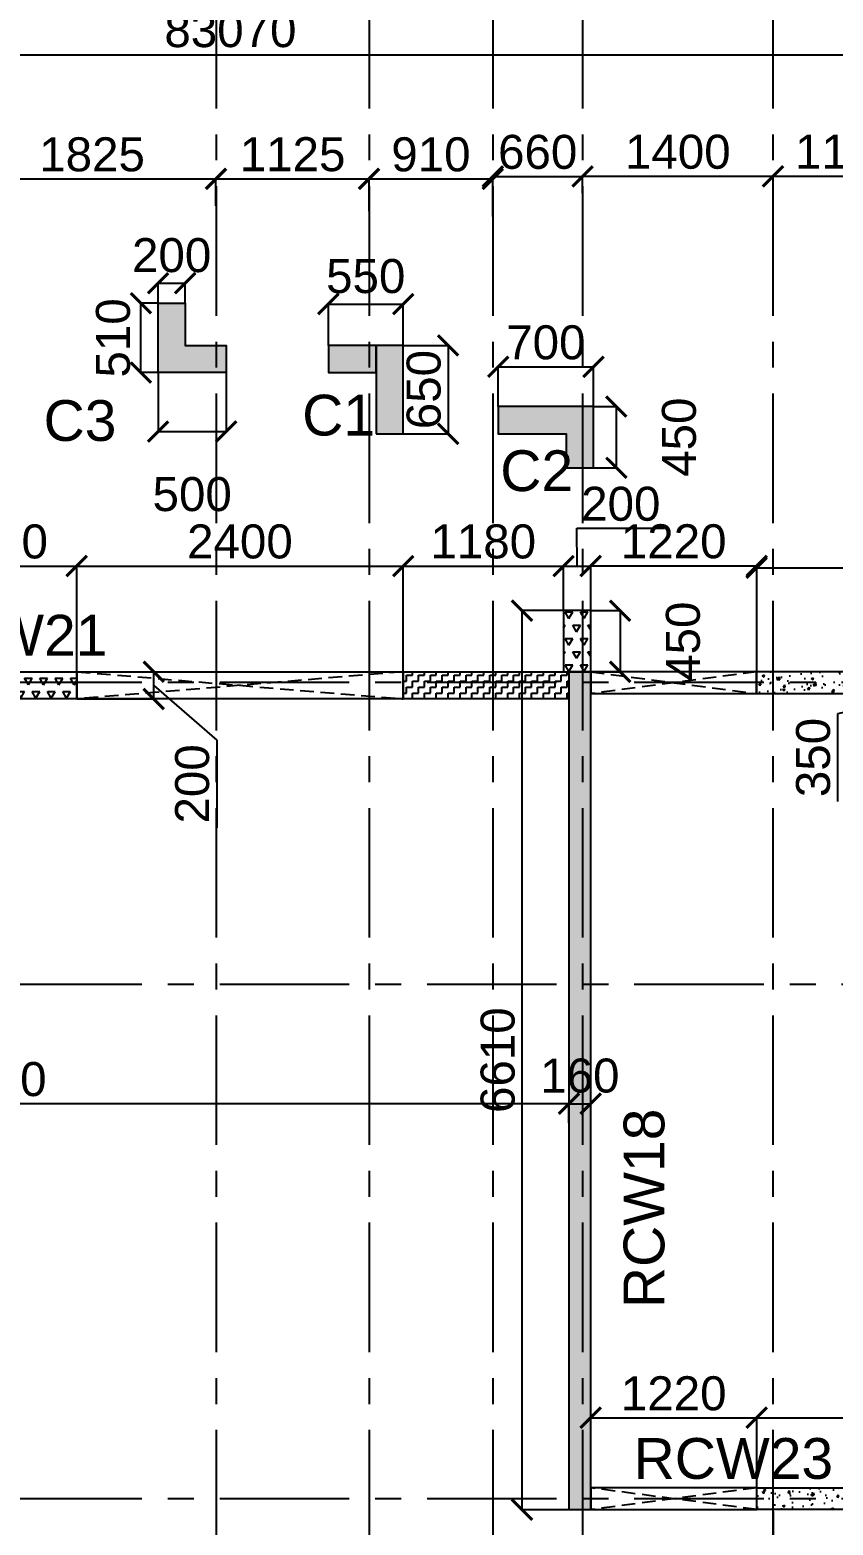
# Model space of a CAD drawing. Header units: inches. Extents: x 207135 to 337634, y -175669 to -89669.
# Drawn here: x 257018 to 262923, y -106236 to -95243 of the extents above; entities that cross this region are included whole.
import ezdxf

# ---------------------------------------------------------------- set-up
doc = ezdxf.new("R2010")
doc.units = ezdxf.units.IN
doc.header["$MEASUREMENT"] = 0
doc.linetypes.add('CENTER', pattern=[50.8, 31.75, -6.35, 6.35, -6.35])
doc.linetypes.add('Hidden', pattern=[3, 2, -1])
for name, color, linetype in [('160 R.C. WALL HAT', 8, 'Continuous'), ('160 R.C.WALL', 6, 'Continuous'), ('160 WALL  OPENING LINE', 1, 'Continuous'), ('160 WALL OPEING', 1, 'Continuous'), ('200THK R.C WALL HAT', 253, 'Continuous'), ('DIM', 251, 'Continuous'), ('GRID', 8, 'CENTER'), ('GRID DIM', 4, 'Continuous'), ('JKEC COL', 6, 'Continuous'), ('JKEC COL HAT', 2, 'Continuous'), ('SHEAR WALL NAME', 3, 'Continuous')]:
    doc.layers.add(name, color=color, linetype=linetype)
doc.styles.add('T200', font='sanss___.ttf', dxfattribs={"height": 250})
doc.styles.add('T300', font='sanss___.ttf', dxfattribs={"height": 350})
doc.dimstyles.new('T 200', dxfattribs={"dimtxt": 250, "dimasz": 150, "dimexe": 1, "dimexo": 0, "dimgap": 50, "dimtad": 1, "dimdec": 0, "dimdsep": 46, "dimtxsty": 'T200', "dimblk": 'ARCHTICK', "dimcen": 2.5, "dimdle": 1, "dimclrd": 5, "dimclre": 253, "dimclrt": 1, "dimadec": 0, "dimazin": 0, "dimtfac": 1, "dimtdec": 0, "dimtmove": 2, "dimatfit": 3, "dimfxl": 0, "dimarcsym": 0})
doc.dimstyles.new('T 300', dxfattribs={"dimtxt": 250, "dimasz": 150, "dimexe": 1, "dimexo": 0, "dimgap": 50, "dimtad": 1, "dimdec": 0, "dimrnd": 5, "dimdsep": 46, "dimtxsty": 'T200', "dimblk": 'ARCHTICK', "dimcen": 2.5, "dimdle": 1, "dimclrd": 5, "dimclre": 253, "dimclrt": 4, "dimadec": 0, "dimazin": 0, "dimtfac": 1, "dimtdec": 0, "dimtmove": 2, "dimatfit": 3, "dimfxl": 0, "dimarcsym": 0})
pattern_1 = [(50, (2124542.95, 287067.85), (179.315046, -15.688034), [18.75, -206.25]), (355, (2124542.95, 287067.85), (-34.687833, 188.048033), [15, -165]), (100.451444, (2124557.9, 287066.54), (144.627212, 172.359998), [15.935048, -175.285528]), (46.1842, (2124542.95, 287117.85), (266.810333, -41.37982), [28.125, -309.375]), (96.635635, (2124565.19, 287114.4), (233.665486, 243.52965), [23.902586, -262.92844]), (351.184164, (2124542.95, 287117.85), (233.665486, 243.52965), [22.5, -247.5]), (21, (2124567.95, 287105.35), (149.226763, -100.654723), [18.75, -206.25]), (326, (2124567.95, 287105.35), (60.828833, 181.287511), [15, -165]), (71.451445, (2124580.39, 287096.96), (210.055594, 80.632788), [15.935047, -175.285528]), (37.5, (2124542.95, 287067.85), (3.0399638, 83.2234635), [0, -163, 0, -167.5, 0, -165.625]), (7.5, (2124542.95, 287067.85), (65.7673844, 98.602928), [0, -95.5, 0, -159.25, 0, -63.125]), (327.5, (2124487.2, 287067.85), (133.455609, -5.638718), [0, -62.5, 0, -195, 0, -258.75]), (317.5, (2124462.2, 287067.85), (145.796542, 25.0262456), [0, -81.25, 0, -129.5, 0, -183.75])]

# ---------------------------------------------------------------- blocks, each defined once
blk = doc.blocks.new('_ARCHTICK')
at = {"color": 0, "linetype": 'ByBlock', "const_width": 0.15}
blk.add_lwpolyline([(-0.5, -0.5), (0.5, 0.5)], dxfattribs=at)
blk = doc.blocks.new('*D50')
at = {"layer": 'Defpoints', "color": 0}
for p in [(300026, -95426), (216957, -95914, 15), (300026, -95914, 15)]:
    blk.add_point(p, dxfattribs=at)
at = {"layer": 'GRID DIM', "color": 5, "lineweight": -2}
blk.add_line((216956, -95426), (300027, -95426), dxfattribs=at)
at = {"layer": 'GRID DIM', "color": 253, "lineweight": -2}
for p, q in [((216957, -95914), (216957, -95425)), ((300026, -95914), (300026, -95425))]:
    blk.add_line(p, q, dxfattribs=at)
at = {"layer": 'GRID DIM', "color": 5, "lineweight": -2, "xscale": 150, "yscale": 150, "zscale": 150, "rotation": 180}
blk.add_blockref('_ARCHTICK', (216957, -95426), dxfattribs=at)
at = {"layer": 'GRID DIM', "color": 5, "lineweight": -2, "xscale": 150, "yscale": 150, "zscale": 150}
blk.add_blockref('_ARCHTICK', (300026, -95426), dxfattribs=at)
at = {"layer": 'GRID DIM', "color": 4, "insert": (258492, -95247), "char_height": 250, "attachment_point": 5, "style": 'T200'}
blk.add_mtext('83070', dxfattribs=at)
blk = doc.blocks.new('*D79')
at = {"layer": 'Defpoints', "color": 0}
for p in [(258386, -96339), (256563, -96547, 15), (258386, -96537, 15)]:
    blk.add_point(p, dxfattribs=at)
at = {"layer": 'GRID DIM', "color": 5, "lineweight": -2}
blk.add_line((256562, -96339), (258387, -96339), dxfattribs=at)
at = {"layer": 'GRID DIM', "color": 253, "lineweight": -2}
for p, q in [((256563, -96547), (256563, -96338)), ((258386, -96537), (258386, -96338))]:
    blk.add_line(p, q, dxfattribs=at)
at = {"layer": 'GRID DIM', "color": 5, "lineweight": -2, "xscale": 150, "yscale": 150, "zscale": 150, "rotation": 180}
blk.add_blockref('_ARCHTICK', (256563, -96339), dxfattribs=at)
at = {"layer": 'GRID DIM', "color": 5, "lineweight": -2, "xscale": 150, "yscale": 150, "zscale": 150}
blk.add_blockref('_ARCHTICK', (258386, -96339), dxfattribs=at)
at = {"layer": 'GRID DIM', "color": 4, "insert": (257475, -96160), "char_height": 250, "attachment_point": 5, "style": 'T200'}
blk.add_mtext('1825', dxfattribs=at)
blk = doc.blocks.new('*D80')
at = {"layer": 'Defpoints', "color": 0}
for p in [(259511, -96338), (259511, -96348, 15), (258386, -96537, 15)]:
    blk.add_point(p, dxfattribs=at)
at = {"layer": 'GRID DIM', "color": 5, "lineweight": -2}
blk.add_line((258385, -96338), (259512, -96338), dxfattribs=at)
at = {"layer": 'GRID DIM', "color": 253, "lineweight": -2}
for p, q in [((258386, -96537), (258386, -96337)), ((259511, -96348), (259511, -96337))]:
    blk.add_line(p, q, dxfattribs=at)
at = {"layer": 'GRID DIM', "color": 5, "lineweight": -2, "xscale": 150, "yscale": 150, "zscale": 150, "rotation": 180}
blk.add_blockref('_ARCHTICK', (258386, -96338), dxfattribs=at)
at = {"layer": 'GRID DIM', "color": 5, "lineweight": -2, "xscale": 150, "yscale": 150, "zscale": 150}
blk.add_blockref('_ARCHTICK', (259511, -96338), dxfattribs=at)
at = {"layer": 'GRID DIM', "color": 4, "insert": (258949, -96159), "char_height": 250, "attachment_point": 5, "style": 'T200'}
blk.add_mtext('1125', dxfattribs=at)
blk = doc.blocks.new('*D81')
at = {"layer": 'Defpoints', "color": 0}
for p in [(260421, -96339), (259511, -96575, 15), (260421, -96616, 15)]:
    blk.add_point(p, dxfattribs=at)
at = {"layer": 'GRID DIM', "color": 5, "lineweight": -2}
blk.add_line((259510, -96339), (260422, -96339), dxfattribs=at)
at = {"layer": 'GRID DIM', "color": 253, "lineweight": -2}
for p, q in [((259511, -96575), (259511, -96338)), ((260421, -96616), (260421, -96338))]:
    blk.add_line(p, q, dxfattribs=at)
at = {"layer": 'GRID DIM', "color": 5, "lineweight": -2, "xscale": 150, "yscale": 150, "zscale": 150, "rotation": 180}
blk.add_blockref('_ARCHTICK', (259511, -96339), dxfattribs=at)
at = {"layer": 'GRID DIM', "color": 5, "lineweight": -2, "xscale": 150, "yscale": 150, "zscale": 150}
blk.add_blockref('_ARCHTICK', (260421, -96339), dxfattribs=at)
at = {"layer": 'GRID DIM', "color": 4, "insert": (259966, -96160), "char_height": 250, "attachment_point": 5, "style": 'T200'}
blk.add_mtext('910', dxfattribs=at)
blk = doc.blocks.new('*D82')
at = {"layer": 'Defpoints', "color": 0}
for p in [(260421, -96321, 15), (261081, -96321), (261081, -96445, 15)]:
    blk.add_point(p, dxfattribs=at)
at = {"layer": 'GRID DIM', "color": 5, "lineweight": -2}
blk.add_line((260420, -96321), (261082, -96321), dxfattribs=at)
at = {"layer": 'GRID DIM', "color": 253, "lineweight": -2}
for p, q in [((260421, -96321), (260421, -96320)), ((261081, -96445), (261081, -96320))]:
    blk.add_line(p, q, dxfattribs=at)
at = {"layer": 'GRID DIM', "color": 5, "lineweight": -2, "xscale": 150, "yscale": 150, "zscale": 150, "rotation": 180}
blk.add_blockref('_ARCHTICK', (260421, -96321), dxfattribs=at)
at = {"layer": 'GRID DIM', "color": 5, "lineweight": -2, "xscale": 150, "yscale": 150, "zscale": 150}
blk.add_blockref('_ARCHTICK', (261081, -96321), dxfattribs=at)
at = {"layer": 'GRID DIM', "color": 4, "insert": (260751, -96142), "char_height": 250, "attachment_point": 5, "style": 'T200'}
blk.add_mtext('660', dxfattribs=at)
blk = doc.blocks.new('*D83')
at = {"layer": 'Defpoints', "color": 0}
for p in [(262481, -96320), (261081, -96445, 15), (262481, -96582, 15)]:
    blk.add_point(p, dxfattribs=at)
at = {"layer": 'GRID DIM', "color": 5, "lineweight": -2}
blk.add_line((261080, -96320), (262482, -96320), dxfattribs=at)
at = {"layer": 'GRID DIM', "color": 253, "lineweight": -2}
for p, q in [((261081, -96445), (261081, -96319)), ((262481, -96582), (262481, -96319))]:
    blk.add_line(p, q, dxfattribs=at)
at = {"layer": 'GRID DIM', "color": 5, "lineweight": -2, "xscale": 150, "yscale": 150, "zscale": 150, "rotation": 180}
blk.add_blockref('_ARCHTICK', (261081, -96320), dxfattribs=at)
at = {"layer": 'GRID DIM', "color": 5, "lineweight": -2, "xscale": 150, "yscale": 150, "zscale": 150}
blk.add_blockref('_ARCHTICK', (262481, -96320), dxfattribs=at)
at = {"layer": 'GRID DIM', "color": 4, "insert": (261781, -96141), "char_height": 250, "attachment_point": 5, "style": 'T200'}
blk.add_mtext('1400', dxfattribs=at)
blk = doc.blocks.new('*D84')
at = {"layer": 'Defpoints', "color": 0}
for p in [(263581, -96319), (262481, -96582, 15), (263581, -96653, 15)]:
    blk.add_point(p, dxfattribs=at)
at = {"layer": 'GRID DIM', "color": 5, "lineweight": -2}
blk.add_line((262480, -96319), (263582, -96319), dxfattribs=at)
at = {"layer": 'GRID DIM', "color": 253, "lineweight": -2}
for p, q in [((262481, -96582), (262481, -96318)), ((263581, -96653), (263581, -96318))]:
    blk.add_line(p, q, dxfattribs=at)
at = {"layer": 'GRID DIM', "color": 5, "lineweight": -2, "xscale": 150, "yscale": 150, "zscale": 150, "rotation": 180}
blk.add_blockref('_ARCHTICK', (262481, -96319), dxfattribs=at)
at = {"layer": 'GRID DIM', "color": 5, "lineweight": -2, "xscale": 150, "yscale": 150, "zscale": 150}
blk.add_blockref('_ARCHTICK', (263581, -96319), dxfattribs=at)
at = {"layer": 'GRID DIM', "color": 4, "insert": (263031, -96140), "char_height": 250, "attachment_point": 5, "style": 'T200'}
blk.add_mtext('1100', dxfattribs=at)
blk = doc.blocks.new('*D397')
at = {"layer": 'Defpoints', "color": 0}
for p in [(261141, -99185), (260941, -99513, 29), (261141, -99513, 29)]:
    blk.add_point(p, dxfattribs=at)
at = {"layer": 'DIM', "color": 5, "lineweight": -2}
for p, q in [((261041, -99185), (261040, -98908)), ((261040, -98908), (261684, -98908)), ((260940, -99185), (261142, -99185))]:
    blk.add_line(p, q, dxfattribs=at)
at = {"layer": 'DIM', "color": 253, "lineweight": -2}
for p, q in [((260941, -99513), (260941, -99184)), ((261141, -99513), (261141, -99184))]:
    blk.add_line(p, q, dxfattribs=at)
at = {"layer": 'DIM', "color": 5, "lineweight": -2, "xscale": 150, "yscale": 150, "zscale": 150, "rotation": 180}
blk.add_blockref('_ARCHTICK', (260941, -99185), dxfattribs=at)
at = {"layer": 'DIM', "color": 5, "lineweight": -2, "xscale": 150, "yscale": 150, "zscale": 150}
blk.add_blockref('_ARCHTICK', (261141, -99185), dxfattribs=at)
at = {"layer": 'DIM', "color": 1, "insert": (261362, -98729), "char_height": 250, "attachment_point": 5, "style": 'T200'}
blk.add_mtext('200', dxfattribs=at)
blk = doc.blocks.new('*D398')
at = {"layer": 'Defpoints', "color": 0}
for p in [(262361, -99184), (261141, -99513, 29), (262361, -99983, 15)]:
    blk.add_point(p, dxfattribs=at)
at = {"layer": 'DIM', "color": 5, "lineweight": -2}
blk.add_line((261140, -99184), (262362, -99184), dxfattribs=at)
at = {"layer": 'DIM', "color": 253, "lineweight": -2}
for p, q in [((261141, -99513), (261141, -99183)), ((262361, -99983), (262361, -99183))]:
    blk.add_line(p, q, dxfattribs=at)
at = {"layer": 'DIM', "color": 5, "lineweight": -2, "xscale": 150, "yscale": 150, "zscale": 150, "rotation": 180}
blk.add_blockref('_ARCHTICK', (261141, -99184), dxfattribs=at)
at = {"layer": 'DIM', "color": 5, "lineweight": -2, "xscale": 150, "yscale": 150, "zscale": 150}
blk.add_blockref('_ARCHTICK', (262361, -99184), dxfattribs=at)
at = {"layer": 'DIM', "color": 1, "insert": (261751, -99005), "char_height": 250, "attachment_point": 5, "style": 'T200'}
blk.add_mtext('1220', dxfattribs=at)
blk = doc.blocks.new('*D399')
at = {"layer": 'Defpoints', "color": 0}
for p in [(264461, -99198), (262361, -99983, 15), (264461, -99983, 15)]:
    blk.add_point(p, dxfattribs=at)
at = {"layer": 'DIM', "color": 5, "lineweight": -2}
blk.add_line((262360, -99198), (264462, -99198), dxfattribs=at)
at = {"layer": 'DIM', "color": 253, "lineweight": -2}
for p, q in [((262361, -99983), (262361, -99197)), ((264461, -99983), (264461, -99197))]:
    blk.add_line(p, q, dxfattribs=at)
at = {"layer": 'DIM', "color": 5, "lineweight": -2, "xscale": 150, "yscale": 150, "zscale": 150, "rotation": 180}
blk.add_blockref('_ARCHTICK', (262361, -99198), dxfattribs=at)
at = {"layer": 'DIM', "color": 5, "lineweight": -2, "xscale": 150, "yscale": 150, "zscale": 150}
blk.add_blockref('_ARCHTICK', (264461, -99198), dxfattribs=at)
at = {"layer": 'DIM', "color": 1, "insert": (263411, -99019), "char_height": 250, "attachment_point": 5, "style": 'T200'}
blk.add_mtext('2100', dxfattribs=at)
blk = doc.blocks.new('*D401')
at = {"layer": 'Defpoints', "color": 0}
for p in [(260636, -99513), (260981, -99513, 15), (260981, -106123, 15)]:
    blk.add_point(p, dxfattribs=at)
at = {"layer": 'DIM', "color": 253, "lineweight": -2}
for p, q in [((260981, -99513), (260635, -99513)), ((260981, -106123), (260635, -106123))]:
    blk.add_line(p, q, dxfattribs=at)
at = {"layer": 'DIM', "color": 5, "lineweight": -2}
blk.add_line((260636, -106124), (260636, -99512), dxfattribs=at)
at = {"layer": 'DIM', "color": 5, "lineweight": -2, "xscale": 150, "yscale": 150, "zscale": 150}
for p, rotation in [((260636, -99513), 90), ((260636, -106123), 270)]:
    blk.add_blockref('_ARCHTICK', p, dxfattribs=dict(at, rotation=rotation))
at = {"layer": 'DIM', "color": 1, "insert": (260458, -102818), "char_height": 250, "attachment_point": 5, "rotation": 90, "style": 'T200'}
blk.add_mtext('6610', dxfattribs=at)
blk = doc.blocks.new('*D402')
at = {"layer": 'Defpoints', "color": 0}
for p in [(261141, -99513, 15), (261161, -99963, 15), (261357, -99963)]:
    blk.add_point(p, dxfattribs=at)
at = {"layer": 'DIM', "color": 253, "lineweight": -2}
for p, q in [((261141, -99513), (261358, -99513)), ((261161, -99963), (261358, -99963))]:
    blk.add_line(p, q, dxfattribs=at)
at = {"layer": 'DIM', "color": 5, "lineweight": -2}
blk.add_line((261357, -99512), (261357, -99964), dxfattribs=at)
at = {"layer": 'DIM', "color": 5, "lineweight": -2, "xscale": 150, "yscale": 150, "zscale": 150}
for p, rotation in [((261357, -99513), 90), ((261357, -99963), 270)]:
    blk.add_blockref('_ARCHTICK', p, dxfattribs=dict(at, rotation=rotation))
at = {"layer": 'DIM', "color": 1, "insert": (261820, -99738), "char_height": 250, "attachment_point": 5, "rotation": 90, "style": 'T200'}
blk.add_mtext('450', dxfattribs=at)
blk = doc.blocks.new('*D403')
at = {"layer": 'Defpoints', "color": 0}
for p in [(262361, -105447), (261141, -105895, 15), (262361, -105963, 15)]:
    blk.add_point(p, dxfattribs=at)
at = {"layer": 'DIM', "color": 5, "lineweight": -2}
blk.add_line((261140, -105447), (262362, -105447), dxfattribs=at)
at = {"layer": 'DIM', "color": 253, "lineweight": -2}
for p, q in [((261141, -105895), (261141, -105446)), ((262361, -105963), (262361, -105446))]:
    blk.add_line(p, q, dxfattribs=at)
at = {"layer": 'DIM', "color": 5, "lineweight": -2, "xscale": 150, "yscale": 150, "zscale": 150, "rotation": 180}
blk.add_blockref('_ARCHTICK', (261141, -105447), dxfattribs=at)
at = {"layer": 'DIM', "color": 5, "lineweight": -2, "xscale": 150, "yscale": 150, "zscale": 150}
blk.add_blockref('_ARCHTICK', (262361, -105447), dxfattribs=at)
at = {"layer": 'DIM', "color": 1, "insert": (261751, -105269), "char_height": 250, "attachment_point": 5, "style": 'T200'}
blk.add_mtext('1220', dxfattribs=at)
blk = doc.blocks.new('*D404')
at = {"layer": 'Defpoints', "color": 0}
for p in [(264461, -105447), (262361, -105963, 15), (264461, -105963, 15)]:
    blk.add_point(p, dxfattribs=at)
at = {"layer": 'DIM', "color": 5, "lineweight": -2}
blk.add_line((262360, -105447), (264462, -105447), dxfattribs=at)
at = {"layer": 'DIM', "color": 253, "lineweight": -2}
for p, q in [((262361, -105963), (262361, -105446)), ((264461, -105963), (264461, -105446))]:
    blk.add_line(p, q, dxfattribs=at)
at = {"layer": 'DIM', "color": 5, "lineweight": -2, "xscale": 150, "yscale": 150, "zscale": 150, "rotation": 180}
blk.add_blockref('_ARCHTICK', (262361, -105447), dxfattribs=at)
at = {"layer": 'DIM', "color": 5, "lineweight": -2, "xscale": 150, "yscale": 150, "zscale": 150}
blk.add_blockref('_ARCHTICK', (264461, -105447), dxfattribs=at)
at = {"layer": 'DIM', "color": 1, "insert": (263411, -105269), "char_height": 250, "attachment_point": 5, "style": 'T200'}
blk.add_mtext('2100', dxfattribs=at)
blk = doc.blocks.new('*D659')
at = {"layer": 'Defpoints', "color": 0}
for p in [(257834, -97253), (257960, -97253, 15), (257960, -97763, 15)]:
    blk.add_point(p, dxfattribs=at)
at = {"layer": 'DIM', "color": 253, "lineweight": -2}
for p, q in [((257960, -97253), (257833, -97253)), ((257960, -97763), (257833, -97763))]:
    blk.add_line(p, q, dxfattribs=at)
at = {"layer": 'DIM', "color": 5, "lineweight": -2}
blk.add_line((257834, -97764), (257834, -97252), dxfattribs=at)
at = {"layer": 'DIM', "color": 5, "lineweight": -2, "xscale": 150, "yscale": 150, "zscale": 150}
for p, rotation in [((257834, -97253), 90), ((257834, -97763), 270)]:
    blk.add_blockref('_ARCHTICK', p, dxfattribs=dict(at, rotation=rotation))
at = {"layer": 'DIM', "color": 1, "insert": (257630, -97508), "char_height": 250, "attachment_point": 5, "rotation": 90, "style": 'T200'}
blk.add_mtext('510', dxfattribs=at)
blk = doc.blocks.new('*D660')
at = {"layer": 'Defpoints', "color": 0}
for p in [(257960, -97763), (258461, -97763, 15), (258461, -98196)]:
    blk.add_point(p, dxfattribs=at)
at = {"layer": 'DIM', "color": 253, "lineweight": -2}
for p, q in [((257960, -97763), (257960, -98197)), ((258461, -97763), (258461, -98197))]:
    blk.add_line(p, q, dxfattribs=at)
at = {"layer": 'DIM', "color": 5, "lineweight": -2}
blk.add_line((257959, -98196), (258462, -98196), dxfattribs=at)
at = {"layer": 'DIM', "color": 5, "lineweight": -2, "xscale": 150, "yscale": 150, "zscale": 150, "rotation": 180}
blk.add_blockref('_ARCHTICK', (257960, -98196), dxfattribs=at)
at = {"layer": 'DIM', "color": 5, "lineweight": -2, "xscale": 150, "yscale": 150, "zscale": 150}
blk.add_blockref('_ARCHTICK', (258461, -98196), dxfattribs=at)
at = {"layer": 'DIM', "color": 1, "insert": (258211, -98658), "char_height": 250, "attachment_point": 5, "style": 'T200'}
blk.add_mtext('500', dxfattribs=at)
blk = doc.blocks.new('*D661')
at = {"layer": 'Defpoints', "color": 0}
for p in [(259762, -97259), (259212, -97563, 15), (259762, -97563, 15)]:
    blk.add_point(p, dxfattribs=at)
at = {"layer": 'DIM', "color": 5, "lineweight": -2}
blk.add_line((259211, -97259), (259763, -97259), dxfattribs=at)
at = {"layer": 'DIM', "color": 253, "lineweight": -2}
for p, q in [((259212, -97563), (259212, -97258)), ((259762, -97563), (259762, -97258))]:
    blk.add_line(p, q, dxfattribs=at)
at = {"layer": 'DIM', "color": 5, "lineweight": -2, "xscale": 150, "yscale": 150, "zscale": 150, "rotation": 180}
blk.add_blockref('_ARCHTICK', (259212, -97259), dxfattribs=at)
at = {"layer": 'DIM', "color": 5, "lineweight": -2, "xscale": 150, "yscale": 150, "zscale": 150}
blk.add_blockref('_ARCHTICK', (259762, -97259), dxfattribs=at)
at = {"layer": 'DIM', "color": 1, "insert": (259487, -97055), "char_height": 250, "attachment_point": 5, "style": 'T200'}
blk.add_mtext('550', dxfattribs=at)
blk = doc.blocks.new('*D662')
at = {"layer": 'Defpoints', "color": 0}
for p in [(259762, -97563), (259762, -98213, 15), (260093, -98213)]:
    blk.add_point(p, dxfattribs=at)
at = {"layer": 'DIM', "color": 253, "lineweight": -2}
for p, q in [((259762, -97563), (260094, -97563)), ((259762, -98213), (260094, -98213))]:
    blk.add_line(p, q, dxfattribs=at)
at = {"layer": 'DIM', "color": 5, "lineweight": -2}
blk.add_line((260093, -97562), (260093, -98214), dxfattribs=at)
at = {"layer": 'DIM', "color": 5, "lineweight": -2, "xscale": 150, "yscale": 150, "zscale": 150}
for p, rotation in [((260093, -97563), 90), ((260093, -98213), 270)]:
    blk.add_blockref('_ARCHTICK', p, dxfattribs=dict(at, rotation=rotation))
at = {"layer": 'DIM', "color": 1, "insert": (259914, -97888), "char_height": 250, "attachment_point": 5, "rotation": 90, "style": 'T200'}
blk.add_mtext('650', dxfattribs=at)
blk = doc.blocks.new('*D663')
at = {"layer": 'Defpoints', "color": 0}
for p in [(261161, -97720), (260461, -98013, 15), (261161, -98013, 15)]:
    blk.add_point(p, dxfattribs=at)
at = {"layer": 'DIM', "color": 5, "lineweight": -2}
blk.add_line((260460, -97720), (261162, -97720), dxfattribs=at)
at = {"layer": 'DIM', "color": 253, "lineweight": -2}
for p, q in [((260461, -98013), (260461, -97719)), ((261161, -98013), (261161, -97719))]:
    blk.add_line(p, q, dxfattribs=at)
at = {"layer": 'DIM', "color": 5, "lineweight": -2, "xscale": 150, "yscale": 150, "zscale": 150, "rotation": 180}
blk.add_blockref('_ARCHTICK', (260461, -97720), dxfattribs=at)
at = {"layer": 'DIM', "color": 5, "lineweight": -2, "xscale": 150, "yscale": 150, "zscale": 150}
blk.add_blockref('_ARCHTICK', (261161, -97720), dxfattribs=at)
at = {"layer": 'DIM', "color": 1, "insert": (260811, -97542), "char_height": 250, "attachment_point": 5, "style": 'T200'}
blk.add_mtext('700', dxfattribs=at)
blk = doc.blocks.new('*D664')
at = {"layer": 'Defpoints', "color": 0}
for p in [(261161, -98013), (261161, -98463, 15), (261329, -98463)]:
    blk.add_point(p, dxfattribs=at)
at = {"layer": 'DIM', "color": 253, "lineweight": -2}
for p, q in [((261161, -98013), (261330, -98013)), ((261161, -98463), (261330, -98463))]:
    blk.add_line(p, q, dxfattribs=at)
at = {"layer": 'DIM', "color": 5, "lineweight": -2}
blk.add_line((261329, -98012), (261329, -98464), dxfattribs=at)
at = {"layer": 'DIM', "color": 5, "lineweight": -2, "xscale": 150, "yscale": 150, "zscale": 150}
for p, rotation in [((261329, -98013), 90), ((261329, -98463), 270)]:
    blk.add_blockref('_ARCHTICK', p, dxfattribs=dict(at, rotation=rotation))
at = {"layer": 'DIM', "color": 1, "insert": (261791, -98238), "char_height": 250, "attachment_point": 5, "rotation": 90, "style": 'T200'}
blk.add_mtext('450', dxfattribs=at)
blk = doc.blocks.new('*D670')
at = {"layer": 'Defpoints', "color": 0}
for p in [(258160, -97106), (257960, -97253), (258160, -97253, 15)]:
    blk.add_point(p, dxfattribs=at)
at = {"layer": 'DIM', "color": 5, "lineweight": -2}
blk.add_line((257959, -97106), (258161, -97106), dxfattribs=at)
at = {"layer": 'DIM', "color": 253, "lineweight": -2}
for p, q in [((257960, -97253), (257960, -97105)), ((258160, -97253), (258160, -97105))]:
    blk.add_line(p, q, dxfattribs=at)
at = {"layer": 'DIM', "color": 5, "lineweight": -2, "xscale": 150, "yscale": 150, "zscale": 150, "rotation": 180}
blk.add_blockref('_ARCHTICK', (257960, -97106), dxfattribs=at)
at = {"layer": 'DIM', "color": 5, "lineweight": -2, "xscale": 150, "yscale": 150, "zscale": 150}
blk.add_blockref('_ARCHTICK', (258160, -97106), dxfattribs=at)
at = {"layer": 'DIM', "color": 1, "insert": (258060, -96901), "char_height": 250, "attachment_point": 5, "style": 'T200'}
blk.add_mtext('200', dxfattribs=at)
blk = doc.blocks.new('*D674')
at = {"layer": 'Defpoints', "color": 0}
for p in [(252522, -102363, 15), (260981, -102981, 15), (252522, -103138)]:
    blk.add_point(p, dxfattribs=at)
at = {"layer": 'DIM', "color": 253, "lineweight": -2}
for p, q in [((252522, -102363), (252522, -103139)), ((260981, -102981), (260981, -103139))]:
    blk.add_line(p, q, dxfattribs=at)
at = {"layer": 'DIM', "color": 5, "lineweight": -2}
blk.add_line((260982, -103138), (252521, -103138), dxfattribs=at)
at = {"layer": 'DIM', "color": 5, "lineweight": -2, "xscale": 150, "yscale": 150, "zscale": 150, "rotation": 180}
blk.add_blockref('_ARCHTICK', (252522, -103138), dxfattribs=at)
at = {"layer": 'DIM', "color": 5, "lineweight": -2, "xscale": 150, "yscale": 150, "zscale": 150}
blk.add_blockref('_ARCHTICK', (260981, -103138), dxfattribs=at)
at = {"layer": 'DIM', "color": 1, "insert": (256752, -102959), "char_height": 250, "attachment_point": 5, "style": 'T200'}
blk.add_mtext('8460', dxfattribs=at)
blk = doc.blocks.new('*D677')
at = {"layer": 'Defpoints', "color": 0}
for p in [(257362, -99185), (256162, -99983, 15), (257362, -99983, 15)]:
    blk.add_point(p, dxfattribs=at)
at = {"layer": 'DIM', "color": 5, "lineweight": -2}
blk.add_line((256161, -99185), (257363, -99185), dxfattribs=at)
at = {"layer": 'DIM', "color": 253, "lineweight": -2}
for p, q in [((256162, -99983), (256162, -99184)), ((257362, -99983), (257362, -99184))]:
    blk.add_line(p, q, dxfattribs=at)
at = {"layer": 'DIM', "color": 5, "lineweight": -2, "xscale": 150, "yscale": 150, "zscale": 150, "rotation": 180}
blk.add_blockref('_ARCHTICK', (256162, -99185), dxfattribs=at)
at = {"layer": 'DIM', "color": 5, "lineweight": -2, "xscale": 150, "yscale": 150, "zscale": 150}
blk.add_blockref('_ARCHTICK', (257362, -99185), dxfattribs=at)
at = {"layer": 'DIM', "color": 1, "insert": (256762, -99006), "char_height": 250, "attachment_point": 5, "style": 'T200'}
blk.add_mtext('1200', dxfattribs=at)
blk = doc.blocks.new('*D678')
at = {"layer": 'Defpoints', "color": 0}
for p in [(259762, -99185), (257362, -99983, 15), (259762, -99983, 15)]:
    blk.add_point(p, dxfattribs=at)
at = {"layer": 'DIM', "color": 5, "lineweight": -2}
blk.add_line((257361, -99185), (259763, -99185), dxfattribs=at)
at = {"layer": 'DIM', "color": 253, "lineweight": -2}
for p, q in [((257362, -99983), (257362, -99184)), ((259762, -99983), (259762, -99184))]:
    blk.add_line(p, q, dxfattribs=at)
at = {"layer": 'DIM', "color": 5, "lineweight": -2, "xscale": 150, "yscale": 150, "zscale": 150, "rotation": 180}
blk.add_blockref('_ARCHTICK', (257362, -99185), dxfattribs=at)
at = {"layer": 'DIM', "color": 5, "lineweight": -2, "xscale": 150, "yscale": 150, "zscale": 150}
blk.add_blockref('_ARCHTICK', (259762, -99185), dxfattribs=at)
at = {"layer": 'DIM', "color": 1, "insert": (258562, -99006), "char_height": 250, "attachment_point": 5, "style": 'T200'}
blk.add_mtext('2400', dxfattribs=at)
blk = doc.blocks.new('*D679')
at = {"layer": 'Defpoints', "color": 0}
for p in [(260941, -99185), (260941, -99513, 29), (259762, -100063, 15)]:
    blk.add_point(p, dxfattribs=at)
at = {"layer": 'DIM', "color": 5, "lineweight": -2}
blk.add_line((259761, -99185), (260942, -99185), dxfattribs=at)
at = {"layer": 'DIM', "color": 253, "lineweight": -2}
for p, q in [((259762, -100063), (259762, -99184)), ((260941, -99513), (260941, -99184))]:
    blk.add_line(p, q, dxfattribs=at)
at = {"layer": 'DIM', "color": 5, "lineweight": -2, "xscale": 150, "yscale": 150, "zscale": 150, "rotation": 180}
blk.add_blockref('_ARCHTICK', (259762, -99185), dxfattribs=at)
at = {"layer": 'DIM', "color": 5, "lineweight": -2, "xscale": 150, "yscale": 150, "zscale": 150}
blk.add_blockref('_ARCHTICK', (260941, -99185), dxfattribs=at)
at = {"layer": 'DIM', "color": 1, "insert": (260351, -99006), "char_height": 250, "attachment_point": 5, "style": 'T200'}
blk.add_mtext('1180', dxfattribs=at)
blk = doc.blocks.new('*D683')
at = {"layer": 'Defpoints', "color": 0}
for p in [(257362, -99963, 15), (257928, -99963), (257363, -100162, 15)]:
    blk.add_point(p, dxfattribs=at)
at = {"layer": 'DIM', "color": 253, "lineweight": -2}
for p, q in [((257362, -99963), (257929, -99963)), ((257363, -100162), (257929, -100162))]:
    blk.add_line(p, q, dxfattribs=at)
at = {"layer": 'DIM', "color": 5, "lineweight": -2}
for p, q in [((257928, -100163), (257928, -99962)), ((257928, -100063), (258391, -100465)), ((258391, -100465), (258391, -101109))]:
    blk.add_line(p, q, dxfattribs=at)
at = {"layer": 'DIM', "color": 5, "lineweight": -2, "xscale": 150, "yscale": 150, "zscale": 150}
for p, rotation in [((257928, -99963), 90), ((257928, -100162), 270)]:
    blk.add_blockref('_ARCHTICK', p, dxfattribs=dict(at, rotation=rotation))
at = {"layer": 'DIM', "color": 1, "insert": (258212, -100787), "char_height": 250, "attachment_point": 5, "rotation": 90, "style": 'T200'}
blk.add_mtext('200', dxfattribs=at)
blk = doc.blocks.new('*D738')
at = {"layer": 'Defpoints', "color": 0}
for p in [(261141, -103138), (260981, -103278, 15), (261141, -103278, 15)]:
    blk.add_point(p, dxfattribs=at)
at = {"layer": 'DIM', "color": 5, "lineweight": -2}
blk.add_line((260980, -103138), (261142, -103138), dxfattribs=at)
at = {"layer": 'DIM', "color": 253, "lineweight": -2}
for p, q in [((260981, -103278), (260981, -103137)), ((261141, -103278), (261141, -103137))]:
    blk.add_line(p, q, dxfattribs=at)
at = {"layer": 'DIM', "color": 5, "lineweight": -2, "xscale": 150, "yscale": 150, "zscale": 150, "rotation": 180}
blk.add_blockref('_ARCHTICK', (260981, -103138), dxfattribs=at)
at = {"layer": 'DIM', "color": 5, "lineweight": -2, "xscale": 150, "yscale": 150, "zscale": 150}
blk.add_blockref('_ARCHTICK', (261141, -103138), dxfattribs=at)
at = {"layer": 'DIM', "color": 1, "insert": (261061, -102933), "char_height": 250, "attachment_point": 5, "style": 'T200'}
blk.add_mtext('160', dxfattribs=at)
blk = doc.blocks.new('*D750')
at = {"layer": 'Defpoints', "color": 0}
for p in [(262481, -106137, 15), (263091, -106123, 15), (262481, -106646)]:
    blk.add_point(p, dxfattribs=at)
at = {"layer": 'DIM', "color": 253, "lineweight": -2}
for p, q in [((262481, -106137), (262481, -106647)), ((263091, -106123), (263091, -106647))]:
    blk.add_line(p, q, dxfattribs=at)
at = {"layer": 'DIM', "color": 5, "lineweight": -2}
for p, q in [((261712, -106646), (262481, -106646)), ((263092, -106646), (262480, -106646))]:
    blk.add_line(p, q, dxfattribs=at)
at = {"layer": 'DIM', "color": 5, "lineweight": -2, "xscale": 150, "yscale": 150, "zscale": 150, "rotation": 180}
blk.add_blockref('_ARCHTICK', (262481, -106646), dxfattribs=at)
at = {"layer": 'DIM', "color": 5, "lineweight": -2, "xscale": 150, "yscale": 150, "zscale": 150}
blk.add_blockref('_ARCHTICK', (263091, -106646), dxfattribs=at)
at = {"layer": 'DIM', "color": 1, "insert": (262004, -106467), "char_height": 250, "attachment_point": 5, "style": 'T200'}
blk.add_mtext('611', dxfattribs=at)
blk = doc.blocks.new('*D751')
at = {"layer": 'Defpoints', "color": 0}
for p in [(264621, -99963, 0), (263581, -100313), (264621, -100313)]:
    blk.add_point(p, dxfattribs=at)
at = {"layer": 'DIM', "color": 253, "lineweight": -2}
for p, q in [((264621, -99963), (263580, -99963)), ((264621, -100313), (263580, -100313))]:
    blk.add_line(p, q, dxfattribs=at)
at = {"layer": 'DIM', "color": 5, "lineweight": -2}
for p, q in [((263581, -99962), (263581, -100314)), ((263581, -100138), (262956, -100271)), ((262956, -100271), (262956, -100916))]:
    blk.add_line(p, q, dxfattribs=at)
at = {"layer": 'DIM', "color": 5, "lineweight": -2, "xscale": 150, "yscale": 150, "zscale": 150}
for p, rotation in [((263581, -99963), 90), ((263581, -100313), 270)]:
    blk.add_blockref('_ARCHTICK', p, dxfattribs=dict(at, rotation=rotation))
at = {"layer": 'DIM', "color": 1, "insert": (262777, -100593), "char_height": 250, "attachment_point": 5, "rotation": 90, "style": 'T200'}
blk.add_mtext('350', dxfattribs=at)

msp = doc.modelspace()

# ---------------------------------------------------------------- hatches: boundary and pattern name
at = {"layer": '160 R.C. WALL HAT'}
h = msp.add_hatch(dxfattribs=at)
h.set_pattern_fill('AR-CONC', color=256, scale=25)
h.set_pattern_definition(pattern_1)
h.paths.add_polyline_path([(261141, -99962.6), (260981, -99962.6), (260981, -106122.5), (261141, -106122.5)])
h = msp.add_hatch(dxfattribs=at)
h.set_pattern_fill('AR-CONC', color=256, scale=25)
h.set_pattern_definition(pattern_1)
h.paths.add_polyline_path([(264461, -99962.6), (262360.8, -99962.6), (262360.8, -100122.6), (264461, -100122.6)])
h = msp.add_hatch(dxfattribs=at)
h.set_pattern_fill('AR-CONC', color=256, scale=25)
h.set_pattern_definition(pattern_1)
h.paths.add_polyline_path([(262360.8, -105962.5), (262360.8, -106122.5), (264461, -106122.5), (264461, -105962.5)])
at = {"layer": '200THK R.C WALL HAT'}
h = msp.add_hatch(dxfattribs=at)
h.set_pattern_fill('TRIANG', color=256, scale=300, style=0)
h.set_pattern_definition([(60, (-19.83, -0.002), (-56.25, 97.427858), [56.25, -56.25]), (120, (-19.83, -0.002), (-112.5, 6e-08), [56.25, -56.25]), (0, (-47.95, 48.71), (56.25, 97.427858), [56.25, -56.25])])
h.paths.add_polyline_path([(260941, -99962.6), (261141, -99962.6), (261141, -99512.6), (260941, -99512.6)])
h = msp.add_hatch(dxfattribs=at)
h.set_pattern_fill('TRIANG', color=256, scale=300, style=0)
h.paths.add_polyline_path([(256162.1, -99962.6), (257361.7, -99962.6), (257361.7, -100162.6), (256162.1, -100162.6)])
h = msp.add_hatch(dxfattribs=at)
h.set_pattern_fill('ZIGZAG', color=256, scale=350, style=0)
h.set_pattern_definition([(0, (2124542.952, 287067.85), (43.75, 43.75), [43.75, -43.75]), (90, (2124586.702, 287067.85), (-43.75, 43.75), [43.75, -43.75])])
h.paths.add_polyline_path([(259761.7, -99962.6), (260981, -99962.6), (260981, -100162.6), (259761.7, -100162.6)])
at = {"layer": 'JKEC COL HAT'}
for points in [[(258460.9, -97762.6), (257960.4, -97762.6), (257960.4, -97252.6), (258160.4, -97252.6), (258160.4, -97562.6), (258460.9, -97562.6)], [(259562.8, -97562.6), (259212.3, -97562.6), (259212.3, -97762.6), (259562.8, -97762.6)], [(259562.8, -98212.6), (259762.3, -98212.6), (259762.3, -97562.6), (259562.8, -97562.6)], [(261160.8, -98462.6), (261160.8, -98012.6), (260460.8, -98012.6), (260460.8, -98212.6), (260960.8, -98212.6), (260960.8, -98462.6)]]:
    msp.add_hatch(color=256, dxfattribs=at).paths.add_polyline_path(points)

# ---------------------------------------------------------------- linework, layer by layer
at = {"layer": '160 R.C.WALL'}
for p, q in [((261141, -100132.6, 14.7), (261141, -99982.6, 14.7)), ((262360.8, -99962.6), (262360.8, -100122.6))]:
    msp.add_line(p, q, dxfattribs=at)
for points, elevation in [([(260941, -99962.6), (261141, -99962.6), (261141, -99512.6), (260941, -99512.6)], 29.5), ([(256162.1, -99962.6), (257361.7, -99962.6), (257361.7, -100162.6), (256162.1, -100162.6)], 14.7), ([(259761.7, -99962.6), (260981, -99962.6), (260981, -100162.6), (259761.7, -100162.6)], 0), ([(261141, -99962.6), (260981, -99962.6), (260981, -106122.5), (261141, -106122.5)], 14.7), ([(262360.8, -100122.6), (264461, -100122.6), (264461, -99962.6), (262360.8, -99962.6)], 14.7), ([(264461, -106122.5), (262361, -106122.5), (262361, -105962.5), (264461, -105962.5)], 14.7)]:
    msp.add_lwpolyline(points, close=True, dxfattribs=dict(at, elevation=elevation))
at = {"layer": '160 WALL  OPENING LINE', "elevation": 14.7}
for points in [[(257361.7, -99962.6), (259761.7, -99962.6), (259761.7, -100162.6), (257361.7, -100162.6)], [(262361, -105962.5), (261141, -105962.5), (261141, -106122.5), (262361, -106122.5)]]:
    msp.add_lwpolyline(points, close=True, dxfattribs=at)
at = {"layer": '160 WALL  OPENING LINE'}
msp.add_lwpolyline([(261141, -100122.6), (262360.8, -100122.6), (262360.8, -99962.6), (261141, -99962.6)], close=True, dxfattribs=at)
at = {"layer": '160 WALL OPEING', "linetype": 'Hidden', "ltscale": 50}
for p, q in [((257361.7, -99962.6, 14.7), (259761.7, -100162.6, 0)), ((259761.7, -99962.6, 14.7), (257361.7, -100162.6, 14.7)), ((261141, -99962.6), (262360.8, -100122.6)), ((262360.8, -99962.6), (261141, -100122.6)), ((262361, -106122.5, 14.7), (261141, -105962.5, 14.7)), ((262361, -105962.5, 14.7), (261141, -106122.5, 14.7))]:
    msp.add_line(p, q, dxfattribs=at)
at = {"layer": 'GRID', "ltscale": 30}
for p, q in [((258386.4, -94868.8, 14.7), (258386.4, -126522.9, 14.7)), ((259511, -94868.8, 14.7), (259511, -126522.9, 14.7)), ((260420.7, -94868.8, 14.7), (260420.7, -126522.9, 14.7)), ((261081, -94868.8, 14.7), (261081, -126522.9, 14.7)), ((262480.7, -94868.8, 14.7), (262480.7, -126522.9, 14.7)), ((300513.9, -100042.6, 14.7), (213696.9, -100042.6, 14.7)), ((300513.9, -102262.5, 14.7), (213696.9, -102262.5, 14.7)), ((300513.9, -106042.5, 14.7), (213696.9, -106042.5, 14.7))]:
    msp.add_line(p, q, dxfattribs=at)
at = {"layer": 'JKEC COL', "elevation": 14.7}
for points in [[(258460.9, -97762.6), (257960.4, -97762.6), (257960.4, -97252.6), (258160.4, -97252.6), (258160.4, -97562.6), (258460.9, -97562.6), (258460.9, -97762.6)], [(261160.8, -98462.6), (261160.8, -98012.6), (260460.8, -98012.6), (260460.8, -98212.6), (260960.8, -98212.6), (260960.8, -98462.6), (261160.8, -98462.6)]]:
    msp.add_lwpolyline(points, dxfattribs=at)
for points in [[(259562.8, -97562.6), (259212.3, -97562.6), (259212.3, -97762.6), (259562.8, -97762.6)], [(259562.8, -98212.6), (259762.3, -98212.6), (259762.3, -97562.6), (259562.8, -97562.6)]]:
    msp.add_lwpolyline(points, close=True, dxfattribs=at)

# ---------------------------------------------------------------- texts
at = {"layer": 'SHEAR WALL NAME', "ltscale": 7, "style": 'T300'}
for s, p in [('C1', (259019.5, -98225.8)), ('C3', (257118.4, -98265.4)), ('C2', (260475.7, -98634.4)), ('RCW21', (256120.8, -99843.9)), ('RCW23', (261456.2, -105896.4))]:
    msp.add_text(s, height=300, dxfattribs=at).set_placement(p)
msp.add_text('RCW18', height=300, rotation=90, dxfattribs=at).set_placement((261682.5, -104641.2))

# ---------------------------------------------------------------- dimensions: what is measured, and where the dimension line sits
at = {"layer": 'DIM', "color": 1}
for base, p1, p2, override, picture, middle in [((258160.4, -97106.2), (257960.4, -97252.6), (258160.4, -97252.6, 14.7), {"dimarcsym": 1}, '*D670', (258060.4, -96901.5)), ((259762.3, -97259.4), (259212.3, -97562.6, 14.7), (259762.3, -97562.6, 14.7), {"dimarcsym": 2}, '*D661', (259487.3, -97054.6)), ((261160.8, -97720.4), (260460.8, -98012.6, 14.7), (261160.8, -98012.6, 14.7), {"dimarcsym": 2}, '*D663', (260810.8, -97541.6)), ((258460.8536, -98196.0142), (257960.3843, -97762.6061), (258460.8536, -97762.6061, 14.741), {"dimarcsym": 2}, '*D660', (258210.619, -98658.3311))]:
    dim = msp.add_linear_dim(base=base, p1=p1, p2=p2, dimstyle='T 200', override=override, dxfattribs=at)
    dim.commit()
    dim.dimension.update_dxf_attribs({"geometry": picture, "text_midpoint": middle})
for base, p1, p2, picture, middle in [((257834.3, -97252.6), (257960.4, -97762.6, 14.7), (257960.4, -97252.6, 14.7), '*D659', (257629.6, -97507.6)), ((260093.2, -98212.6), (259762.3, -97562.6), (259762.3, -98212.6, 14.7), '*D662', (259914.3, -97887.6)), ((261328.8, -98462.6), (261160.8, -98012.6), (261160.8, -98462.6, 14.7), '*D664', (261791.1, -98237.6))]:
    dim = msp.add_linear_dim(base=base, p1=p1, p2=p2, angle=90, dimstyle='T 200', override={"dimarcsym": 2}, dxfattribs=at)
    dim.commit()
    dim.dimension.update_dxf_attribs({"geometry": picture, "text_midpoint": middle})
at = {"layer": 'DIM'}
for base, p1, p2, picture, middle in [((261141, -99184.6), (260941, -99512.6, 29.5), (261141, -99512.6, 29.5), '*D397', (261090.4, -98907.8)), ((262480.7, -106645.5), (263091.4, -106122.5, 14.7), (262480.7, -106136.9, 14.7), '*D750', (262004.5, -106587.1))]:
    dim = msp.add_linear_dim(base=base, p1=p1, p2=p2, dimstyle='T 200', override={"dimtmove": 1}, dxfattribs=at)
    dim.commit()
    dim.dimension.update_dxf_attribs({"geometry": picture, "text_midpoint": middle, "dimtype": 160})
for base, p1, p2, picture, middle in [((257361.7, -99184.6), (256162.1, -99982.6, 14.7), (257361.7, -99982.6, 14.7), '*D677', (256761.9, -99005.9)), ((259761.7, -99184.6), (257361.7, -99982.6, 14.7), (259761.7, -99982.6, 14.7), '*D678', (258561.7, -99005.9)), ((260941, -99184.6), (259761.7, -100062.6, 14.7), (260941, -99512.6, 29.5), '*D679', (260351.4, -99005.9)), ((252522.4, -103138.2), (260981, -102981.5, 14.7), (252522.4, -102362.5, 14.7), '*D674', (256751.7, -102959.3)), ((261141, -103138.2), (260981, -103278.5, 14.7), (261141, -103278.5, 14.7), '*D738', (261061, -102933.3))]:
    dim = msp.add_linear_dim(base=base, p1=p1, p2=p2, dimstyle='T 200', override={"dimrnd": 5, "dimarcsym": 1}, dxfattribs=at)
    dim.commit()
    dim.dimension.update_dxf_attribs({"geometry": picture, "text_midpoint": middle})
for base, p1, p2, picture, middle in [((262360.8, -99183.6), (261141, -99512.6, 29.5), (262360.8, -99982.6, 14.7), '*D398', (261750.9, -99004.9)), ((264461, -99198.2), (262360.8, -99982.6, 14.7), (264461, -99982.6, 14.7), '*D399', (263410.9, -99019.4)), ((262361, -105447.3), (261141, -105895.3, 14.7), (262361, -105962.5, 14.7), '*D403', (261751, -105268.5)), ((264461, -105447.3), (262361, -105962.5, 14.7), (264461, -105962.5, 14.7), '*D404', (263411, -105268.5))]:
    dim = msp.add_linear_dim(base=base, p1=p1, p2=p2, dimstyle='T 200', dxfattribs=at)
    dim.commit()
    dim.dimension.update_dxf_attribs({"geometry": picture, "text_midpoint": middle})
for base, p1, p2, picture, middle in [((260636.5, -99512.6), (260981, -106122.5, 14.7), (260981, -99512.6, 14.7), '*D401', (260457.5, -102817.6)), ((261357.5, -99962.6), (261141, -99512.6, 14.7), (261160.8, -99962.6, 14.7), '*D402', (261819.8, -99737.6))]:
    dim = msp.add_linear_dim(base=base, p1=p1, p2=p2, angle=90, dimstyle='T 200', dxfattribs=at)
    dim.commit()
    dim.dimension.update_dxf_attribs({"geometry": picture, "text_midpoint": middle})
for base, p1, p2, override, picture, middle in [((257927.8, -99962.6), (257363.4, -100162.5, 14.7), (257361.7, -99962.6, 14.7), {"dimrnd": 5, "dimtmove": 1, "dimarcsym": 1}, '*D683', (258390.7, -100515.5)), ((263580.7, -100312.8), (264621, -99962.6, 0), (264621, -100312.8), {"dimtmove": 1}, '*D751', (262956.3, -100321.3))]:
    dim = msp.add_linear_dim(base=base, p1=p1, p2=p2, angle=90, dimstyle='T 200', override=override, dxfattribs=at)
    dim.commit()
    dim.dimension.update_dxf_attribs({"geometry": picture, "text_midpoint": middle, "dimtype": 160})
at = {"layer": 'GRID DIM'}
for base, p1, p2, picture, middle in [((300026, -95426.3), (216957.4, -95914.3, 14.7), (300026, -95914.3, 14.7), '*D50', (258491.7, -95247.4)), ((258386.4, -96339.1), (256562.7, -96547.3, 14.7), (258386.4, -96537.1, 14.7), '*D79', (257474.5, -96160.3)), ((259511, -96338.1), (258386.4, -96537.1, 14.7), (259511, -96348.1, 14.7), '*D80', (258948.7, -96159.3)), ((261081, -96320.7), (260420.7, -96320.7, 14.7), (261081, -96444.9, 14.7), '*D82', (260750.9, -96141.8)), ((262480.7, -96319.7), (261081, -96444.9, 14.7), (262480.7, -96581.7, 14.7), '*D83', (261780.9, -96141)), ((263580.7, -96318.7), (262480.7, -96581.7, 14.7), (263580.7, -96652.9, 14.7), '*D84', (263030.7, -96140))]:
    dim = msp.add_linear_dim(base=base, p1=p1, p2=p2, dimstyle='T 300', dxfattribs=at)
    dim.commit()
    dim.dimension.update_dxf_attribs({"geometry": picture, "text_midpoint": middle})
dim = msp.add_linear_dim(base=(260420.7, -96339.1), p1=(259511, -96574.6, 14.7), p2=(260420.7, -96615.7, 14.7), dimstyle='T 300', override={"dimtmove": 1}, dxfattribs=at)
dim.commit()
dim.dimension.update_dxf_attribs({"geometry": '*D81', "text_midpoint": (259965.9, -96160.3)})

doc.saveas('drawing.dxf')
